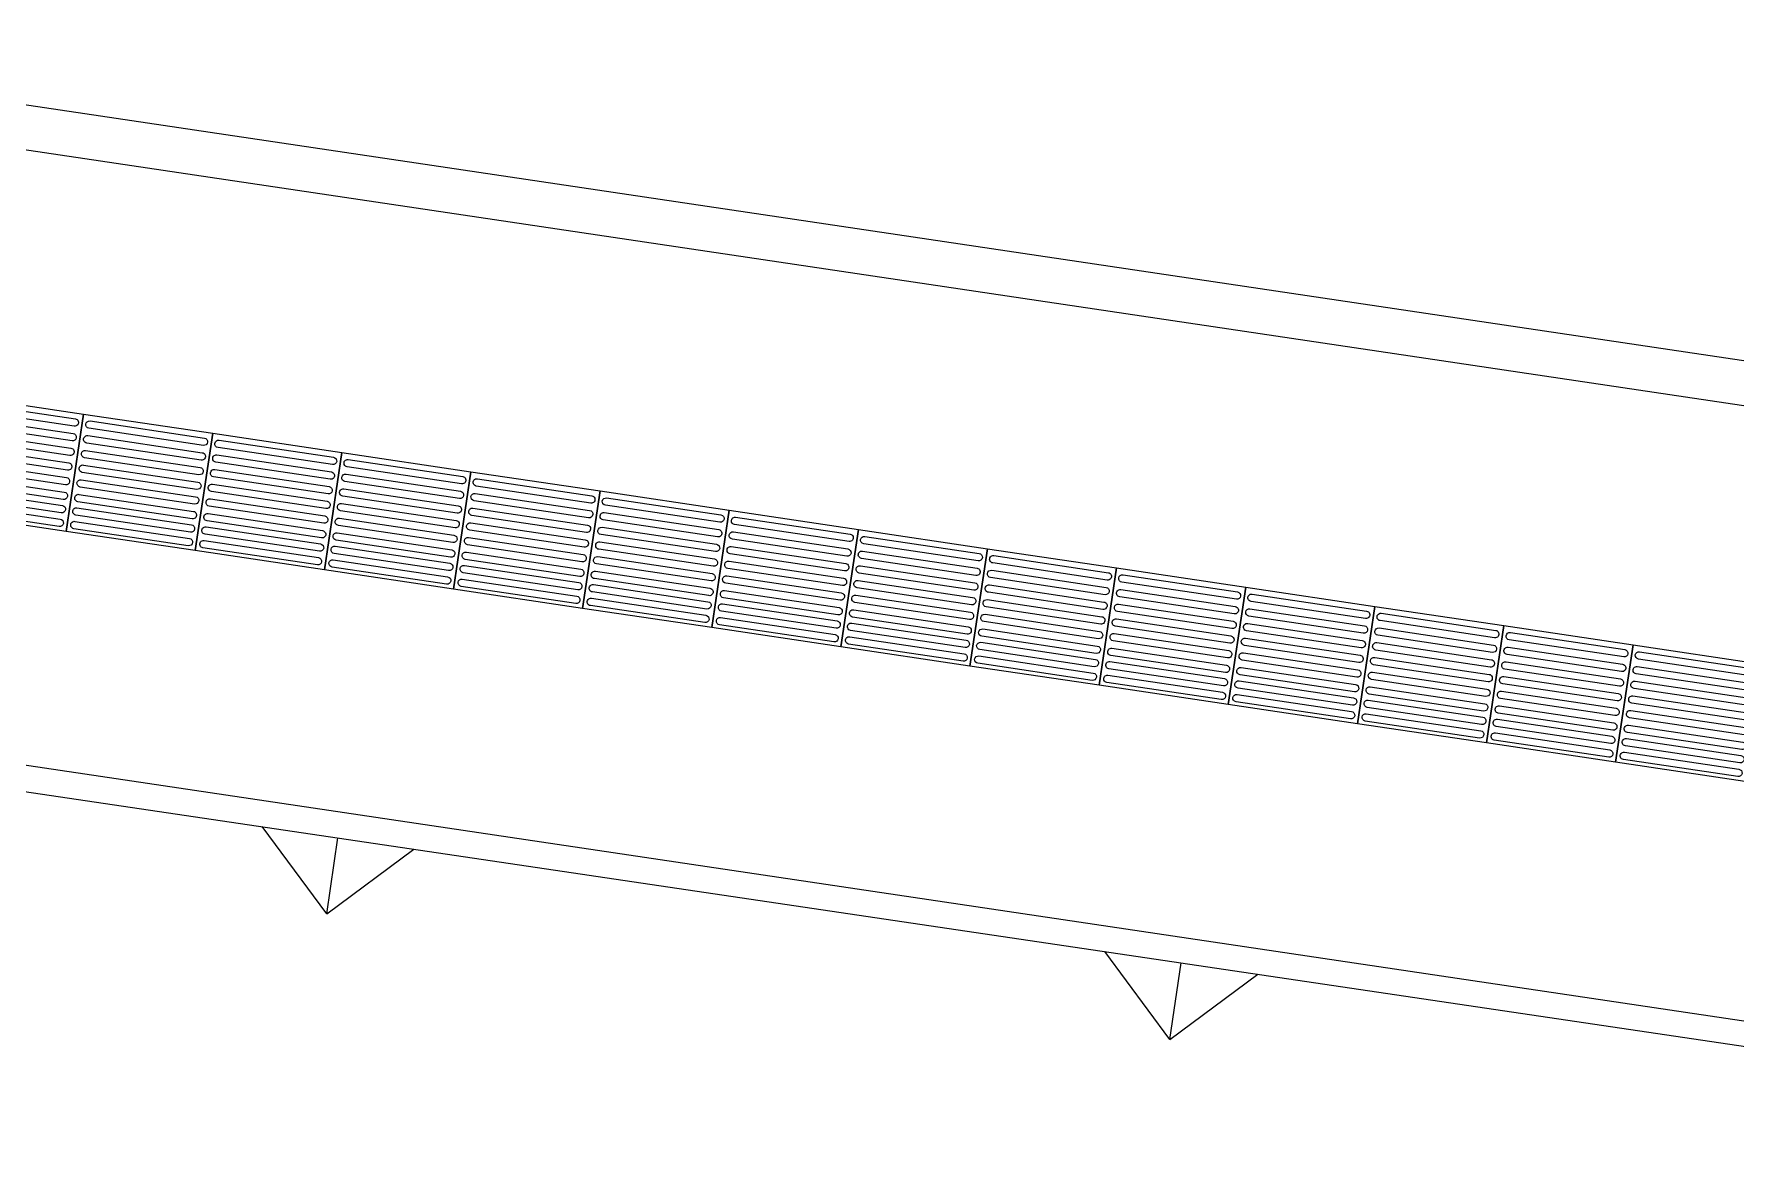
# Model space of a CAD drawing. Header units: millimetres. Extents: x 338 to 506, y 179 to 335.
# Drawn here: x 358.48 to 364.22, y 208.04 to 211.82 of the extents above; entities that cross this region are included whole.
import ezdxf

# ---------------------------------------------------------------- set-up
doc = ezdxf.new("R2010")
doc.units = ezdxf.units.MM
for name, color, linetype in [('ANDEN', 251, 'Continuous'), ('MOBILIARIO_URBANO', 51, 'Continuous'), ('MUROS', 32, 'Continuous')]:
    doc.layers.add(name, color=color, linetype=linetype)

# ---------------------------------------------------------------- blocks, each defined once
blk = doc.blocks.new('*X870')
at = {"color": 0}
for p, q in [((21.8732, 129.9206), (22.1316, 130.179)), ((21.8732, 129.9206), (22.132, 129.6619)), ((21.8732, 129.9206), (22.1318, 129.9206)), ((21.8732, 127.0469), (22.1338, 127.3075)), ((21.8732, 127.0469), (22.1342, 126.7859)), ((21.8732, 127.0469), (22.134, 127.0469))]:
    blk.add_line(p, q, dxfattribs=at)
blk = doc.blocks.new('*U883')
at = {"layer": 'MOBILIARIO_URBANO', "color": 241}
blk.add_lwpolyline([(1146.6783, 221.4799), (1147.1184, 221.4799), (1147.1184, 221.0799), (1146.6783, 221.0799), (1146.6783, 221.4799)], dxfattribs=at)
for points in [[(1146.7031, 221.4099), (1147.0932, 221.4099, -1), (1147.0932, 221.3849), (1146.7031, 221.3849, -1)], [(1146.7032, 221.4599), (1147.0933, 221.4599, -1), (1147.0933, 221.4349), (1146.7032, 221.4349, -1)], [(1146.7031, 221.3599), (1147.0932, 221.3599, -1), (1147.0932, 221.3349), (1146.7031, 221.3349, -1)], [(1146.703, 221.3099), (1147.0932, 221.3099, -1), (1147.0932, 221.2849), (1146.703, 221.2849, -1)], [(1146.703, 221.2599), (1147.0931, 221.2599, -1), (1147.0931, 221.2349), (1146.703, 221.2349, -1)], [(1146.7028, 221.2099), (1147.0929, 221.2099, -1), (1147.0929, 221.1849), (1146.7028, 221.1849, -1)], [(1146.7028, 221.1644), (1147.093, 221.1644, -1), (1147.093, 221.1394), (1146.7028, 221.1394, -1)], [(1146.7028, 221.1179), (1147.0929, 221.1179, -1), (1147.0929, 221.0929), (1146.7028, 221.0929, -1)]]:
    blk.add_lwpolyline(points, format="xyb", close=True, dxfattribs=at)
blk = doc.blocks.new('A$C7152A42C')
at = {"layer": 'ANDEN'}
for points in [[(22.21838, 26.35441), (22.21838, 147.01361), (11.3464, 147.70398)], [(11.3464, 147.70398), (11.3526, 147.60417), (22.11859, 146.91995), (22.11859, 146.91995), (22.21715, 19.86576)], [(22.21838, 26.35441), (22.21838, 26.35441), (22.21838, 147.01361)], [(24.29376, 84.11145), (24.29376, 97.40319), (25.1145, 97.40319), (25.1145, 97.50319), (25.1145, 103.71936), (25.1145, 103.71936), (25.1145, 103.71936), (25.1145, 104.23388), (25.1145, 104.23388), (25.1145, 104.23388), (25.1145, 104.33388), (25.1145, 110.55005), (25.0145, 110.55005), (24.26949, 110.55005), (24.26949, 110.55005), (24.26949, 146.88337), (54.93114, 144.93637)], [(24.44376, 84.26145), (24.44376, 97.25319), (25.2645, 97.25319), (25.2645, 97.50319), (25.2645, 103.86936), (25.2645, 103.86936), (25.2645, 104.08388), (25.2645, 104.08388), (25.2645, 104.33388), (25.2645, 110.70005), (25.0145, 110.70005), (24.41949, 110.70005), (24.41949, 146.72354), (54.78114, 144.79559)]]:
    blk.add_lwpolyline(points, dxfattribs=at)
at = {"layer": 'ANDEN', "color": 85, "linetype": 'Continuous'}
blk.add_blockref('*X870', (0, 0), dxfattribs=at)
at = {"layer": 'ANDEN', "rotation": 270}
for p in [(-198.06149, 1278.09771), (-198.06149, 1277.6576), (-198.06149, 1277.2175), (-198.06149, 1276.77739), (-198.06149, 1276.33729), (-198.06149, 1275.89718), (-198.06149, 1275.45708), (-198.06149, 1275.01697), (-198.06149, 1274.57687), (-198.06149, 1274.13676), (-198.06149, 1273.69665), (-198.06149, 1273.25655), (-198.06149, 1272.81644), (-198.06149, 1272.37634)]:
    blk.add_blockref('*U883', p, dxfattribs=at)

msp = doc.modelspace()

# ---------------------------------------------------------------- block references
at = {"layer": 'MUROS', "color": 32, "rotation": 81.53046525965426}
msp.add_blockref('A$C7152A42C', (484.7482, 168.0844), dxfattribs=at)

doc.saveas('drawing.dxf')
